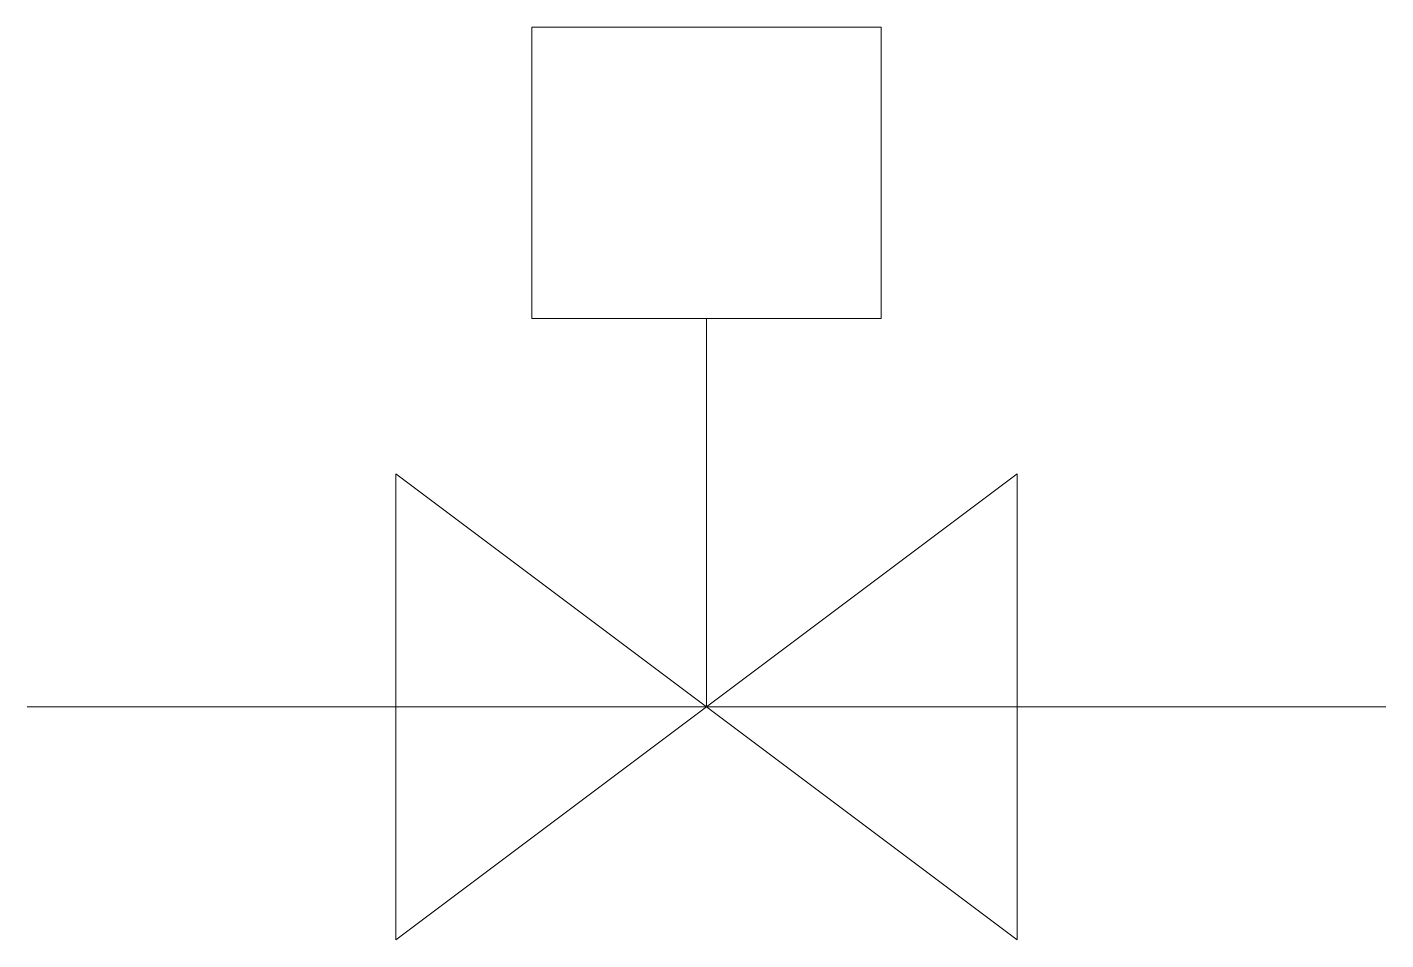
# Model space of a CAD drawing. Header units: millimetres. Extents: x -350 to 350, y -120 to 350.
import ezdxf

# ---------------------------------------------------------------- set-up
doc = ezdxf.new("R2010")
doc.units = ezdxf.units.MM
doc.layers.add('P-FIXT', color=7, linetype='Continuous', lineweight=20, true_color=0x477783)

# ---------------------------------------------------------------- blocks, each defined once
blk = doc.blocks.new('206_PLUMBING_HVAC_SYMBOLS_PRESSURE_REDUCING_VALVE_SYMBOL')
at = {"layer": 'P-FIXT'}
for points in [[(-90, 200), (90, 200), (90, 350), (-90, 350)], [(-160, -120), (160, 120), (160, -120), (-160, 120)]]:
    blk.add_lwpolyline(points, close=True, dxfattribs=at)
for points in [[(0, 0), (0, 200)], [(-350, 0), (350, 0)]]:
    blk.add_lwpolyline(points, dxfattribs=at)

msp = doc.modelspace()

# ---------------------------------------------------------------- block references
msp.add_blockref('206_PLUMBING_HVAC_SYMBOLS_PRESSURE_REDUCING_VALVE_SYMBOL', (0, 0))

doc.saveas('drawing.dxf')
